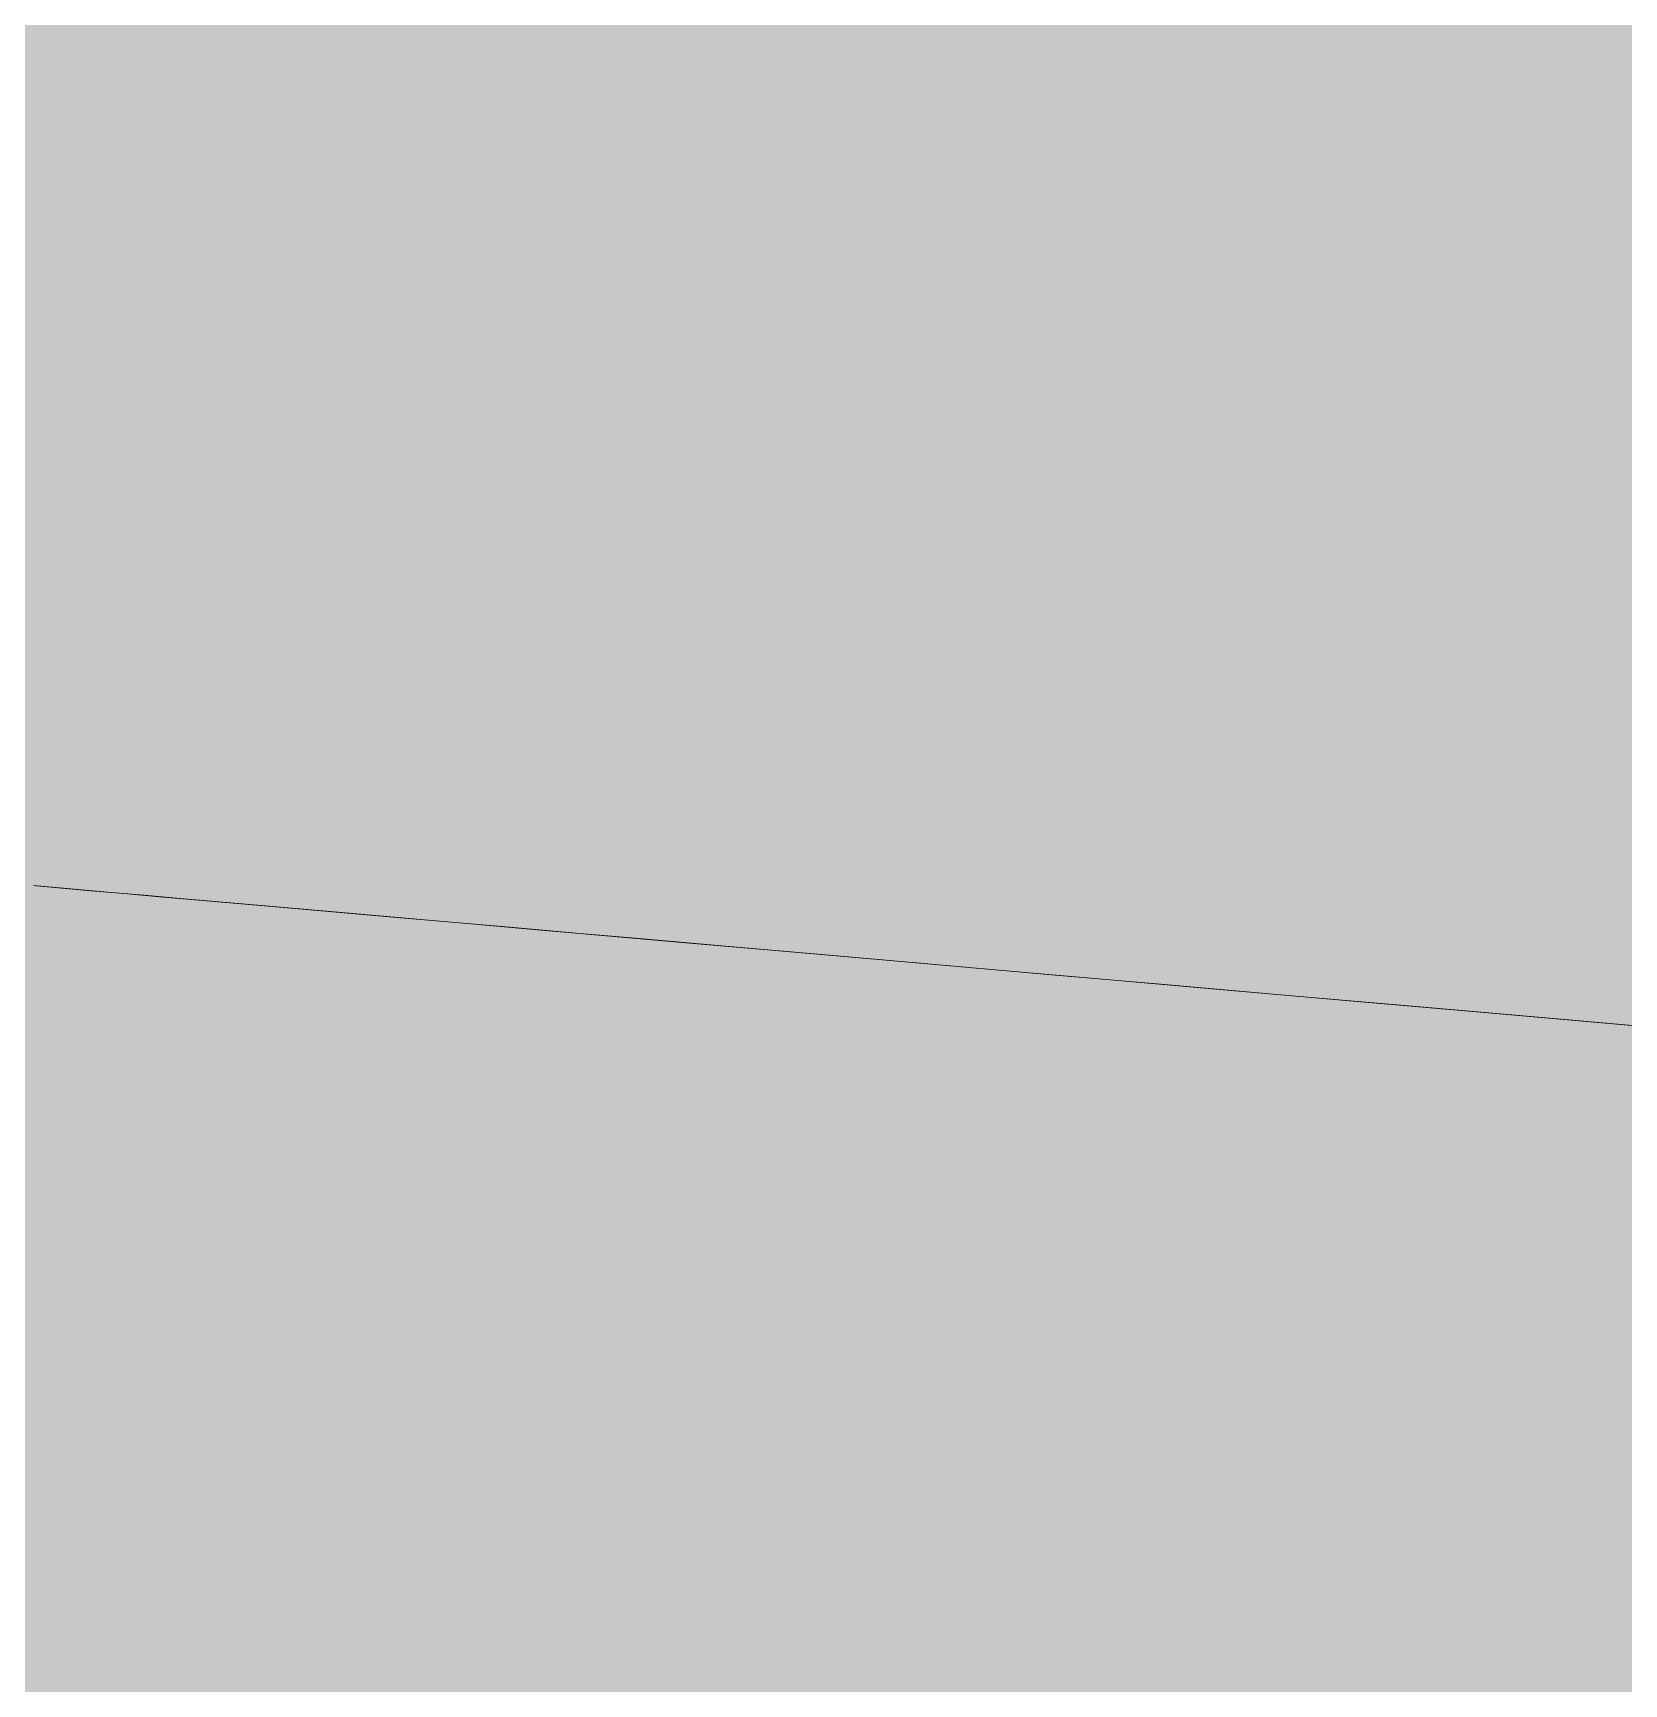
# Model space of a CAD drawing. Header units: millimetres. Extents: x 632 to 546626, y -3890 to 22200.
# Drawn here: x 389714.219 to 389715.953, y 16892.48 to 16894.279 of the extents above; entities that cross this region are included whole.
import ezdxf

# ---------------------------------------------------------------- set-up
doc = ezdxf.new("R2010")
doc.units = ezdxf.units.MM
doc.layers.add('A-270-M_ROOF', color=132, linetype='Continuous', lineweight=13)
doc.layers.add('A-770-ME_FFE_SA', color=91, linetype='Continuous', lineweight=13)

# ---------------------------------------------------------------- blocks, each defined once
blk = doc.blocks.new('Static Line_Sayfa_Metal Deck_Pan Mount - Up to 15 _ pitch - Max 2 Users-1845519-S6_501-SECTION A6')
at = {"layer": 'A-770-ME_FFE_SA', "lineweight": 5, "transparency": 33554432}
for points in [[(4567736.1194, 16883.1307), (4567740.3464, 16931.4452), (4567541.1074, 16948.8763), (4567536.8805, 16900.5619), (4567715.6604, 16884.9207)], [(4567736.1194, 16883.1307), (4567740.3464, 16931.4452), (4567541.1074, 16948.8763), (4567536.8805, 16900.5619), (4567715.6604, 16884.9207)], [(4567736.1194, 16883.1307), (4567740.3464, 16931.4452), (4567541.1074, 16948.8763), (4567536.8805, 16900.5619), (4567715.6604, 16884.9207)], [(4567736.1194, 16883.1307), (4567740.3464, 16931.4452), (4567541.1074, 16948.8763), (4567536.8805, 16900.5619), (4567715.6604, 16884.9207)], [(4567736.1194, 16883.1307), (4567740.3464, 16931.4452), (4567541.1074, 16948.8763), (4567536.8805, 16900.5619), (4567715.6604, 16884.9207)], [(4567736.1194, 16883.1307), (4567740.3464, 16931.4452), (4567541.1074, 16948.8763), (4567536.8805, 16900.5619), (4567715.6604, 16884.9207)], [(4567736.1194, 16883.1307), (4567740.3464, 16931.4452), (4567541.1074, 16948.8763), (4567536.8805, 16900.5619), (4567715.6604, 16884.9207)], [(4567736.1194, 16883.1307), (4567740.3464, 16931.4452), (4567541.1074, 16948.8763), (4567536.8805, 16900.5619), (4567715.6604, 16884.9207)], [(4567736.1194, 16883.1307), (4567740.3464, 16931.4452), (4567541.1075, 16948.8763), (4567536.8805, 16900.5619), (4567715.6604, 16884.9207)], [(4567736.1194, 16883.1307), (4567740.3464, 16931.4452), (4567541.1074, 16948.8763), (4567536.8805, 16900.5619), (4567715.6604, 16884.9207)], [(4567735.9451, 16881.1383), (4567740.1721, 16929.4528), (4567540.9331, 16946.8839), (4567536.7062, 16898.5695), (4567715.6604, 16882.913)], [(4567735.9451, 16881.1383), (4567740.1721, 16929.4528), (4567540.9331, 16946.8839), (4567536.7062, 16898.5695), (4567715.6604, 16882.913)], [(4567735.9451, 16881.1383), (4567740.1721, 16929.4528), (4567540.9331, 16946.8839), (4567536.7062, 16898.5695), (4567715.6604, 16882.913)], [(4567735.9451, 16881.1383), (4567740.1721, 16929.4528), (4567540.9331, 16946.8839), (4567536.7062, 16898.5695), (4567715.6604, 16882.913)], [(4567735.9451, 16881.1383), (4567740.1721, 16929.4528), (4567540.9331, 16946.8839), (4567536.7062, 16898.5695), (4567715.6604, 16882.913)], [(4567735.9451, 16881.1383), (4567740.1721, 16929.4528), (4567540.9331, 16946.8839), (4567536.7062, 16898.5695), (4567715.6604, 16882.913)], [(4567735.9451, 16881.1383), (4567740.1721, 16929.4528), (4567540.9331, 16946.8839), (4567536.7062, 16898.5695), (4567715.6604, 16882.913)], [(4567735.9451, 16881.1383), (4567740.1721, 16929.4528), (4567540.9331, 16946.8839), (4567536.7062, 16898.5695), (4567715.6604, 16882.913)], [(4567735.9451, 16881.1383), (4567740.1721, 16929.4528), (4567540.9331, 16946.8839), (4567536.7062, 16898.5695), (4567715.6604, 16882.913)], [(4567735.9451, 16881.1383), (4567740.1721, 16929.4528), (4567540.9331, 16946.8839), (4567536.7062, 16898.5695), (4567715.6604, 16882.913)]]:
    blk.add_hatch(color=256, dxfattribs=at).paths.add_polyline_path(points)
at = {"layer": 'A-770-ME_FFE_SA', "lineweight": 5}
for p, q in [((4567671.782, 16893.3495), (4567671.7738, 16893.3502)), ((4567671.782, 16893.3495), (4567671.7738, 16893.3502)), ((4567671.782, 16893.3495), (4567671.7738, 16893.3502)), ((4567671.782, 16893.3495), (4567671.7738, 16893.3502)), ((4567671.782, 16893.3495), (4567671.7738, 16893.3502)), ((4567671.782, 16893.3495), (4567671.7738, 16893.3502)), ((4567671.782, 16893.3495), (4567671.7738, 16893.3502)), ((4567671.782, 16893.3495), (4567671.7738, 16893.3502)), ((4567671.782, 16893.3495), (4567671.7738, 16893.3502)), ((4567671.782, 16893.3495), (4567671.7738, 16893.3502)), ((4567671.782, 16893.3495), (4567671.7738, 16893.3502)), ((4567671.782, 16893.3495), (4567671.7738, 16893.3502)), ((4567671.782, 16893.3495), (4567671.7738, 16893.3502)), ((4567671.7766, 16893.3499), (4567671.7885, 16893.3489)), ((4567671.7766, 16893.3499), (4567671.7885, 16893.3489)), ((4567671.7766, 16893.3499), (4567671.7885, 16893.3489)), ((4567671.7766, 16893.3499), (4567671.7885, 16893.3489)), ((4567671.7766, 16893.3499), (4567671.7885, 16893.3489)), ((4567671.7766, 16893.3499), (4567671.7885, 16893.3489)), ((4567671.7766, 16893.3499), (4567671.7885, 16893.3489)), ((4567671.7766, 16893.3499), (4567671.7885, 16893.3489)), ((4567671.7766, 16893.3499), (4567671.7885, 16893.3489)), ((4567671.7766, 16893.3499), (4567671.7885, 16893.3489)), ((4567671.7766, 16893.3499), (4567671.7885, 16893.3489)), ((4567671.7766, 16893.3499), (4567671.7885, 16893.3489)), ((4567671.7982, 16893.348), (4567671.782, 16893.3495)), ((4567671.7982, 16893.348), (4567671.782, 16893.3495)), ((4567671.7982, 16893.348), (4567671.782, 16893.3495)), ((4567671.7982, 16893.348), (4567671.782, 16893.3495)), ((4567671.7982, 16893.348), (4567671.782, 16893.3495)), ((4567671.7982, 16893.348), (4567671.782, 16893.3495)), ((4567671.7982, 16893.348), (4567671.782, 16893.3495)), ((4567671.7982, 16893.348), (4567671.782, 16893.3495)), ((4567671.7982, 16893.348), (4567671.782, 16893.3495)), ((4567671.7982, 16893.348), (4567671.782, 16893.3495)), ((4567671.7982, 16893.348), (4567671.782, 16893.3495)), ((4567671.7983, 16893.348), (4567671.782, 16893.3495)), ((4567671.7982, 16893.348), (4567671.782, 16893.3495)), ((4567671.7885, 16893.3489), (4567671.8084, 16893.3472)), ((4567671.7885, 16893.3489), (4567671.8084, 16893.3472)), ((4567671.7885, 16893.3489), (4567671.8084, 16893.3472)), ((4567671.7885, 16893.3489), (4567671.8084, 16893.3472)), ((4567671.7885, 16893.3489), (4567671.8084, 16893.3472)), ((4567671.7885, 16893.3489), (4567671.8084, 16893.3472)), ((4567671.7885, 16893.3489), (4567671.8084, 16893.3472)), ((4567671.7885, 16893.3489), (4567671.8084, 16893.3472)), ((4567671.7885, 16893.3489), (4567671.8084, 16893.3472)), ((4567671.7885, 16893.3489), (4567671.8084, 16893.3472)), ((4567671.7885, 16893.3489), (4567671.8084, 16893.3472)), ((4567671.7885, 16893.3489), (4567671.8084, 16893.3472)), ((4567671.8224, 16893.3459), (4567671.7982, 16893.348)), ((4567671.8224, 16893.3459), (4567671.7982, 16893.348)), ((4567671.8224, 16893.3459), (4567671.7982, 16893.348)), ((4567671.8224, 16893.3459), (4567671.7982, 16893.348)), ((4567671.8224, 16893.3459), (4567671.7982, 16893.348)), ((4567671.8224, 16893.3459), (4567671.7982, 16893.348)), ((4567671.8224, 16893.3459), (4567671.7982, 16893.348)), ((4567671.8224, 16893.3459), (4567671.7982, 16893.348)), ((4567671.8224, 16893.3459), (4567671.7982, 16893.348)), ((4567671.8224, 16893.3459), (4567671.7982, 16893.348)), ((4567671.8224, 16893.3459), (4567671.7982, 16893.348)), ((4567671.8224, 16893.3459), (4567671.7982, 16893.348)), ((4567671.8224, 16893.3459), (4567671.7983, 16893.348)), ((4567671.8084, 16893.3472), (4567671.8361, 16893.3447)), ((4567671.8084, 16893.3472), (4567671.8361, 16893.3447)), ((4567671.8084, 16893.3472), (4567671.8361, 16893.3447)), ((4567671.8084, 16893.3472), (4567671.8361, 16893.3447)), ((4567671.8084, 16893.3472), (4567671.8361, 16893.3447)), ((4567671.8084, 16893.3472), (4567671.8361, 16893.3447)), ((4567671.8084, 16893.3472), (4567671.8361, 16893.3447)), ((4567671.8084, 16893.3472), (4567671.8361, 16893.3447)), ((4567671.8084, 16893.3472), (4567671.8361, 16893.3447)), ((4567671.8084, 16893.3472), (4567671.8361, 16893.3447)), ((4567671.8084, 16893.3472), (4567671.8361, 16893.3447)), ((4567671.8084, 16893.3472), (4567671.8361, 16893.3447)), ((4567671.8544, 16893.3431), (4567671.8224, 16893.3459)), ((4567671.8544, 16893.3431), (4567671.8224, 16893.3459)), ((4567671.8544, 16893.3431), (4567671.8224, 16893.3459)), ((4567671.8544, 16893.3431), (4567671.8224, 16893.3459)), ((4567671.8544, 16893.3431), (4567671.8224, 16893.3459)), ((4567671.8544, 16893.3431), (4567671.8224, 16893.3459)), ((4567671.8544, 16893.3431), (4567671.8224, 16893.3459)), ((4567671.8544, 16893.3431), (4567671.8224, 16893.3459)), ((4567671.8544, 16893.3431), (4567671.8224, 16893.3459)), ((4567671.8544, 16893.3431), (4567671.8224, 16893.3459)), ((4567671.8544, 16893.3431), (4567671.8224, 16893.3459)), ((4567671.8544, 16893.3431), (4567671.8224, 16893.3459)), ((4567671.8544, 16893.3431), (4567671.8224, 16893.3459)), ((4567671.8361, 16893.3447), (4567671.8717, 16893.3416)), ((4567671.8361, 16893.3447), (4567671.8717, 16893.3416)), ((4567671.8361, 16893.3447), (4567671.8717, 16893.3416)), ((4567671.8361, 16893.3447), (4567671.8717, 16893.3416)), ((4567671.8361, 16893.3447), (4567671.8717, 16893.3416)), ((4567671.8361, 16893.3447), (4567671.8717, 16893.3416)), ((4567671.8361, 16893.3447), (4567671.8717, 16893.3416)), ((4567671.8361, 16893.3447), (4567671.8717, 16893.3416)), ((4567671.8361, 16893.3447), (4567671.8717, 16893.3416)), ((4567671.8361, 16893.3447), (4567671.8717, 16893.3416)), ((4567671.8361, 16893.3447), (4567671.8718, 16893.3416)), ((4567671.8361, 16893.3447), (4567671.8717, 16893.3416)), ((4567671.8942, 16893.3397), (4567671.8544, 16893.3431)), ((4567671.8942, 16893.3397), (4567671.8544, 16893.3431)), ((4567671.8942, 16893.3397), (4567671.8544, 16893.3431)), ((4567671.8942, 16893.3397), (4567671.8544, 16893.3431)), ((4567671.8942, 16893.3397), (4567671.8544, 16893.3431)), ((4567671.8942, 16893.3397), (4567671.8544, 16893.3431)), ((4567671.8942, 16893.3397), (4567671.8544, 16893.3431)), ((4567671.8942, 16893.3397), (4567671.8544, 16893.3431)), ((4567671.8942, 16893.3397), (4567671.8544, 16893.3431)), ((4567671.8942, 16893.3397), (4567671.8544, 16893.3431)), ((4567671.8942, 16893.3397), (4567671.8544, 16893.3431)), ((4567671.8942, 16893.3397), (4567671.8544, 16893.3431)), ((4567671.8942, 16893.3397), (4567671.8544, 16893.3431)), ((4567671.8717, 16893.3416), (4567671.9152, 16893.3378)), ((4567671.8717, 16893.3416), (4567671.9152, 16893.3378)), ((4567671.8717, 16893.3416), (4567671.9152, 16893.3378)), ((4567671.8717, 16893.3416), (4567671.9152, 16893.3378)), ((4567671.8717, 16893.3416), (4567671.9152, 16893.3378)), ((4567671.8717, 16893.3416), (4567671.9152, 16893.3378)), ((4567671.8717, 16893.3416), (4567671.9152, 16893.3378)), ((4567671.8717, 16893.3416), (4567671.9152, 16893.3378)), ((4567671.8717, 16893.3416), (4567671.9152, 16893.3378)), ((4567671.8717, 16893.3416), (4567671.9152, 16893.3378)), ((4567671.8717, 16893.3416), (4567671.9152, 16893.3378)), ((4567671.8718, 16893.3416), (4567671.9152, 16893.3378)), ((4567671.9418, 16893.3355), (4567671.8942, 16893.3397)), ((4567671.9418, 16893.3355), (4567671.8942, 16893.3397)), ((4567671.9418, 16893.3355), (4567671.8942, 16893.3397)), ((4567671.9418, 16893.3355), (4567671.8942, 16893.3397)), ((4567671.9418, 16893.3355), (4567671.8942, 16893.3397)), ((4567671.9418, 16893.3355), (4567671.8942, 16893.3397)), ((4567671.9418, 16893.3355), (4567671.8942, 16893.3397)), ((4567671.9418, 16893.3355), (4567671.8942, 16893.3397)), ((4567671.9418, 16893.3355), (4567671.8942, 16893.3397)), ((4567671.9418, 16893.3355), (4567671.8942, 16893.3397)), ((4567671.9418, 16893.3355), (4567671.8942, 16893.3397)), ((4567671.9418, 16893.3355), (4567671.8942, 16893.3397)), ((4567671.9418, 16893.3355), (4567671.8942, 16893.3397)), ((4567671.9152, 16893.3378), (4567671.9663, 16893.3333)), ((4567671.9152, 16893.3378), (4567671.9663, 16893.3333)), ((4567671.9152, 16893.3378), (4567671.9663, 16893.3333)), ((4567671.9152, 16893.3378), (4567671.9663, 16893.3333)), ((4567671.9152, 16893.3378), (4567671.9663, 16893.3333)), ((4567671.9152, 16893.3378), (4567671.9663, 16893.3333)), ((4567671.9152, 16893.3378), (4567671.9663, 16893.3333)), ((4567671.9152, 16893.3378), (4567671.9663, 16893.3333)), ((4567671.9152, 16893.3378), (4567671.9663, 16893.3333)), ((4567671.9152, 16893.3378), (4567671.9663, 16893.3333)), ((4567671.9152, 16893.3378), (4567671.9663, 16893.3333)), ((4567671.9152, 16893.3378), (4567671.9663, 16893.3333)), ((4567671.9971, 16893.3307), (4567671.9418, 16893.3355)), ((4567671.9971, 16893.3307), (4567671.9418, 16893.3355)), ((4567671.9971, 16893.3307), (4567671.9418, 16893.3355)), ((4567671.9971, 16893.3307), (4567671.9418, 16893.3355)), ((4567671.9971, 16893.3307), (4567671.9418, 16893.3355)), ((4567671.9971, 16893.3307), (4567671.9418, 16893.3355)), ((4567671.9971, 16893.3307), (4567671.9418, 16893.3355)), ((4567671.9971, 16893.3307), (4567671.9418, 16893.3355)), ((4567671.9971, 16893.3307), (4567671.9418, 16893.3355)), ((4567671.9971, 16893.3307), (4567671.9418, 16893.3355)), ((4567671.9971, 16893.3307), (4567671.9418, 16893.3355)), ((4567671.9971, 16893.3307), (4567671.9418, 16893.3355)), ((4567671.9971, 16893.3307), (4567671.9418, 16893.3355)), ((4567671.9663, 16893.3333), (4567672.0251, 16893.3282)), ((4567671.9663, 16893.3333), (4567672.0251, 16893.3282)), ((4567671.9663, 16893.3333), (4567672.0251, 16893.3282)), ((4567671.9663, 16893.3333), (4567672.0251, 16893.3282)), ((4567671.9663, 16893.3333), (4567672.0251, 16893.3282)), ((4567671.9663, 16893.3333), (4567672.0251, 16893.3282)), ((4567671.9663, 16893.3333), (4567672.0251, 16893.3282)), ((4567671.9663, 16893.3333), (4567672.0251, 16893.3282)), ((4567671.9663, 16893.3333), (4567672.0251, 16893.3282)), ((4567671.9663, 16893.3333), (4567672.0251, 16893.3282)), ((4567671.9663, 16893.3333), (4567672.0251, 16893.3282)), ((4567671.9663, 16893.3333), (4567672.0251, 16893.3282)), ((4567672.06, 16893.3252), (4567671.9971, 16893.3307)), ((4567672.06, 16893.3252), (4567671.9971, 16893.3307)), ((4567672.06, 16893.3252), (4567671.9971, 16893.3307)), ((4567672.06, 16893.3252), (4567671.9971, 16893.3307)), ((4567672.06, 16893.3252), (4567671.9971, 16893.3307)), ((4567672.06, 16893.3252), (4567671.9971, 16893.3307)), ((4567672.06, 16893.3252), (4567671.9971, 16893.3307)), ((4567672.06, 16893.3252), (4567671.9971, 16893.3307)), ((4567672.06, 16893.3252), (4567671.9971, 16893.3307)), ((4567672.06, 16893.3252), (4567671.9971, 16893.3307)), ((4567672.06, 16893.3252), (4567671.9971, 16893.3307)), ((4567672.06, 16893.3252), (4567671.9971, 16893.3307)), ((4567672.06, 16893.3252), (4567671.9971, 16893.3307)), ((4567672.0251, 16893.3282), (4567672.0914, 16893.3224)), ((4567672.0251, 16893.3282), (4567672.0914, 16893.3224)), ((4567672.0251, 16893.3282), (4567672.0914, 16893.3224)), ((4567672.0251, 16893.3282), (4567672.0914, 16893.3224)), ((4567672.0251, 16893.3282), (4567672.0914, 16893.3224)), ((4567672.0251, 16893.3282), (4567672.0914, 16893.3224)), ((4567672.0251, 16893.3282), (4567672.0914, 16893.3224)), ((4567672.0251, 16893.3282), (4567672.0914, 16893.3224)), ((4567672.0251, 16893.3282), (4567672.0914, 16893.3224)), ((4567672.0251, 16893.3282), (4567672.0914, 16893.3224)), ((4567672.0251, 16893.3282), (4567672.0914, 16893.3224)), ((4567672.0251, 16893.3282), (4567672.0914, 16893.3224)), ((4567672.1303, 16893.319), (4567672.06, 16893.3252)), ((4567672.1303, 16893.319), (4567672.06, 16893.3252)), ((4567672.1303, 16893.319), (4567672.06, 16893.3252)), ((4567672.1303, 16893.319), (4567672.06, 16893.3252)), ((4567672.1303, 16893.319), (4567672.06, 16893.3252)), ((4567672.1303, 16893.319), (4567672.06, 16893.3252)), ((4567672.1303, 16893.319), (4567672.06, 16893.3252)), ((4567672.1303, 16893.319), (4567672.06, 16893.3252)), ((4567672.1303, 16893.319), (4567672.06, 16893.3252)), ((4567672.1303, 16893.319), (4567672.06, 16893.3252)), ((4567672.1303, 16893.319), (4567672.06, 16893.3252)), ((4567672.1304, 16893.319), (4567672.06, 16893.3252)), ((4567672.1303, 16893.319), (4567672.06, 16893.3252)), ((4567672.0914, 16893.3224), (4567672.1652, 16893.3159)), ((4567672.0914, 16893.3224), (4567672.1652, 16893.3159)), ((4567672.0914, 16893.3224), (4567672.1652, 16893.3159)), ((4567672.0914, 16893.3224), (4567672.1652, 16893.3159)), ((4567672.0914, 16893.3224), (4567672.1652, 16893.3159)), ((4567672.0914, 16893.3224), (4567672.1652, 16893.3159)), ((4567672.0914, 16893.3224), (4567672.1652, 16893.3159)), ((4567672.0914, 16893.3224), (4567672.1652, 16893.3159)), ((4567672.0914, 16893.3224), (4567672.1652, 16893.3159)), ((4567672.0914, 16893.3224), (4567672.1652, 16893.3159)), ((4567672.0914, 16893.3224), (4567672.1652, 16893.3159)), ((4567672.0914, 16893.3224), (4567672.1652, 16893.3159)), ((4567672.2081, 16893.3122), (4567672.1303, 16893.319)), ((4567672.2081, 16893.3122), (4567672.1303, 16893.319)), ((4567672.2081, 16893.3122), (4567672.1303, 16893.319)), ((4567672.2081, 16893.3122), (4567672.1303, 16893.319)), ((4567672.2081, 16893.3122), (4567672.1303, 16893.319)), ((4567672.2081, 16893.3122), (4567672.1303, 16893.319)), ((4567672.2081, 16893.3122), (4567672.1303, 16893.319)), ((4567672.2081, 16893.3122), (4567672.1303, 16893.319)), ((4567672.2081, 16893.3122), (4567672.1303, 16893.319)), ((4567672.2081, 16893.3122), (4567672.1303, 16893.319)), ((4567672.2081, 16893.3122), (4567672.1303, 16893.319)), ((4567672.2081, 16893.3122), (4567672.1303, 16893.319)), ((4567672.2081, 16893.3122), (4567672.1304, 16893.319)), ((4567672.1652, 16893.3159), (4567672.2463, 16893.3088)), ((4567672.1652, 16893.3159), (4567672.2463, 16893.3088)), ((4567672.1652, 16893.3159), (4567672.2463, 16893.3088)), ((4567672.1652, 16893.3159), (4567672.2463, 16893.3088)), ((4567672.1652, 16893.3159), (4567672.2463, 16893.3088)), ((4567672.1652, 16893.3159), (4567672.2463, 16893.3088)), ((4567672.1652, 16893.3159), (4567672.2463, 16893.3088)), ((4567672.1652, 16893.3159), (4567672.2463, 16893.3088)), ((4567672.1652, 16893.3159), (4567672.2463, 16893.3088)), ((4567672.1652, 16893.3159), (4567672.2463, 16893.3088)), ((4567672.1652, 16893.3159), (4567672.2463, 16893.3088)), ((4567672.1652, 16893.3159), (4567672.2463, 16893.3088)), ((4567672.2931, 16893.3048), (4567672.2081, 16893.3122)), ((4567672.2931, 16893.3048), (4567672.2081, 16893.3122)), ((4567672.2931, 16893.3048), (4567672.2081, 16893.3122)), ((4567672.2931, 16893.3048), (4567672.2081, 16893.3122)), ((4567672.2931, 16893.3048), (4567672.2081, 16893.3122)), ((4567672.2931, 16893.3048), (4567672.2081, 16893.3122)), ((4567672.2931, 16893.3048), (4567672.2081, 16893.3122)), ((4567672.2931, 16893.3048), (4567672.2081, 16893.3122)), ((4567672.2931, 16893.3048), (4567672.2081, 16893.3122)), ((4567672.2931, 16893.3048), (4567672.2081, 16893.3122)), ((4567672.2931, 16893.3048), (4567672.2081, 16893.3122)), ((4567672.2931, 16893.3048), (4567672.2081, 16893.3122)), ((4567672.2931, 16893.3048), (4567672.2081, 16893.3122)), ((4567672.2463, 16893.3088), (4567672.3347, 16893.3011)), ((4567672.2463, 16893.3088), (4567672.3347, 16893.3011)), ((4567672.2463, 16893.3088), (4567672.3347, 16893.3011)), ((4567672.2463, 16893.3088), (4567672.3347, 16893.3011)), ((4567672.2463, 16893.3088), (4567672.3347, 16893.3011)), ((4567672.2463, 16893.3088), (4567672.3347, 16893.3011)), ((4567672.2463, 16893.3088), (4567672.3347, 16893.3011)), ((4567672.2463, 16893.3088), (4567672.3347, 16893.3011)), ((4567672.2463, 16893.3088), (4567672.3347, 16893.3011)), ((4567672.2463, 16893.3088), (4567672.3347, 16893.3011)), ((4567672.2463, 16893.3088), (4567672.3347, 16893.3011)), ((4567672.2463, 16893.3088), (4567672.3347, 16893.3011)), ((4567672.3853, 16893.2967), (4567672.2931, 16893.3048)), ((4567672.3853, 16893.2967), (4567672.2931, 16893.3048)), ((4567672.3853, 16893.2967), (4567672.2931, 16893.3048)), ((4567672.3853, 16893.2967), (4567672.2931, 16893.3048)), ((4567672.3853, 16893.2967), (4567672.2931, 16893.3048)), ((4567672.3853, 16893.2967), (4567672.2931, 16893.3048)), ((4567672.3853, 16893.2967), (4567672.2931, 16893.3048)), ((4567672.3853, 16893.2967), (4567672.2931, 16893.3048)), ((4567672.3853, 16893.2967), (4567672.2931, 16893.3048)), ((4567672.3853, 16893.2967), (4567672.2931, 16893.3048)), ((4567672.3853, 16893.2967), (4567672.2931, 16893.3048)), ((4567672.3853, 16893.2967), (4567672.2931, 16893.3048)), ((4567672.3853, 16893.2967), (4567672.2931, 16893.3048)), ((4567672.3347, 16893.3011), (4567672.43, 16893.2928)), ((4567672.3347, 16893.3011), (4567672.43, 16893.2928)), ((4567672.3347, 16893.3011), (4567672.43, 16893.2928)), ((4567672.3347, 16893.3011), (4567672.43, 16893.2928)), ((4567672.3347, 16893.3011), (4567672.43, 16893.2928)), ((4567672.3347, 16893.3011), (4567672.43, 16893.2928)), ((4567672.3347, 16893.3011), (4567672.43, 16893.2928)), ((4567672.3347, 16893.3011), (4567672.43, 16893.2928)), ((4567672.3347, 16893.3011), (4567672.43, 16893.2928)), ((4567672.3347, 16893.3011), (4567672.43, 16893.2928)), ((4567672.3347, 16893.3011), (4567672.43, 16893.2928)), ((4567672.3347, 16893.3011), (4567672.43, 16893.2928)), ((4567672.4844, 16893.288), (4567672.3853, 16893.2967)), ((4567672.4844, 16893.288), (4567672.3853, 16893.2967)), ((4567672.4844, 16893.288), (4567672.3853, 16893.2967)), ((4567672.4844, 16893.288), (4567672.3853, 16893.2967)), ((4567672.4844, 16893.288), (4567672.3853, 16893.2967)), ((4567672.4844, 16893.288), (4567672.3853, 16893.2967)), ((4567672.4844, 16893.288), (4567672.3853, 16893.2967)), ((4567672.4844, 16893.288), (4567672.3853, 16893.2967)), ((4567672.4844, 16893.288), (4567672.3853, 16893.2967)), ((4567672.4844, 16893.288), (4567672.3853, 16893.2967)), ((4567672.4844, 16893.288), (4567672.3853, 16893.2967)), ((4567672.4844, 16893.288), (4567672.3853, 16893.2967)), ((4567672.4844, 16893.288), (4567672.3853, 16893.2967)), ((4567672.43, 16893.2928), (4567672.5323, 16893.2838)), ((4567672.43, 16893.2928), (4567672.5323, 16893.2838)), ((4567672.43, 16893.2928), (4567672.5323, 16893.2838)), ((4567672.43, 16893.2928), (4567672.5323, 16893.2838)), ((4567672.43, 16893.2928), (4567672.5323, 16893.2838)), ((4567672.43, 16893.2928), (4567672.5323, 16893.2838)), ((4567672.43, 16893.2928), (4567672.5323, 16893.2838)), ((4567672.43, 16893.2928), (4567672.5323, 16893.2838)), ((4567672.43, 16893.2928), (4567672.5323, 16893.2838)), ((4567672.43, 16893.2928), (4567672.5323, 16893.2838)), ((4567672.43, 16893.2928), (4567672.5323, 16893.2838)), ((4567672.43, 16893.2928), (4567672.5323, 16893.2838)), ((4567672.5903, 16893.2788), (4567672.4844, 16893.288)), ((4567672.5903, 16893.2788), (4567672.4844, 16893.288)), ((4567672.5903, 16893.2788), (4567672.4844, 16893.288)), ((4567672.5903, 16893.2788), (4567672.4844, 16893.288)), ((4567672.5903, 16893.2788), (4567672.4844, 16893.288)), ((4567672.5903, 16893.2788), (4567672.4844, 16893.288)), ((4567672.5903, 16893.2788), (4567672.4844, 16893.288)), ((4567672.5903, 16893.2788), (4567672.4844, 16893.288)), ((4567672.5903, 16893.2788), (4567672.4844, 16893.288)), ((4567672.5903, 16893.2788), (4567672.4844, 16893.288)), ((4567672.5903, 16893.2788), (4567672.4844, 16893.288)), ((4567672.5903, 16893.2788), (4567672.4844, 16893.288)), ((4567672.5903, 16893.2788), (4567672.4844, 16893.288)), ((4567672.5323, 16893.2838), (4567672.6413, 16893.2743)), ((4567672.5323, 16893.2838), (4567672.6413, 16893.2743)), ((4567672.5323, 16893.2838), (4567672.6413, 16893.2743)), ((4567672.5323, 16893.2838), (4567672.6413, 16893.2743)), ((4567672.5323, 16893.2838), (4567672.6413, 16893.2743)), ((4567672.5323, 16893.2838), (4567672.6413, 16893.2743)), ((4567672.5323, 16893.2838), (4567672.6413, 16893.2743)), ((4567672.5323, 16893.2838), (4567672.6413, 16893.2743)), ((4567672.5323, 16893.2838), (4567672.6413, 16893.2743)), ((4567672.5323, 16893.2838), (4567672.6413, 16893.2743)), ((4567672.5323, 16893.2838), (4567672.6413, 16893.2743)), ((4567672.5323, 16893.2838), (4567672.6413, 16893.2743)), ((4567672.7029, 16893.2689), (4567672.5903, 16893.2788)), ((4567672.7029, 16893.2689), (4567672.5903, 16893.2788)), ((4567672.7029, 16893.2689), (4567672.5903, 16893.2788)), ((4567672.7029, 16893.2689), (4567672.5903, 16893.2788)), ((4567672.7029, 16893.2689), (4567672.5903, 16893.2788)), ((4567672.7029, 16893.2689), (4567672.5903, 16893.2788)), ((4567672.7029, 16893.2689), (4567672.5903, 16893.2788)), ((4567672.7029, 16893.2689), (4567672.5903, 16893.2788)), ((4567672.7029, 16893.2689), (4567672.5903, 16893.2788)), ((4567672.7029, 16893.2689), (4567672.5903, 16893.2788)), ((4567672.7029, 16893.2689), (4567672.5903, 16893.2788)), ((4567672.7029, 16893.2689), (4567672.5903, 16893.2788)), ((4567672.7029, 16893.2689), (4567672.5903, 16893.2788)), ((4567672.6413, 16893.2743), (4567672.7569, 16893.2642)), ((4567672.6413, 16893.2743), (4567672.7569, 16893.2642)), ((4567672.6413, 16893.2743), (4567672.7569, 16893.2642)), ((4567672.6413, 16893.2743), (4567672.7569, 16893.2642)), ((4567672.6413, 16893.2743), (4567672.7569, 16893.2642)), ((4567672.6413, 16893.2743), (4567672.7569, 16893.2642)), ((4567672.6413, 16893.2743), (4567672.7569, 16893.2642)), ((4567672.6413, 16893.2743), (4567672.7569, 16893.2642)), ((4567672.6413, 16893.2743), (4567672.7569, 16893.2642)), ((4567672.6413, 16893.2743), (4567672.7569, 16893.2642)), ((4567672.6413, 16893.2743), (4567672.7569, 16893.2642)), ((4567672.6413, 16893.2743), (4567672.7569, 16893.2642)), ((4567672.822, 16893.2585), (4567672.7029, 16893.2689)), ((4567672.822, 16893.2585), (4567672.7029, 16893.2689)), ((4567672.822, 16893.2585), (4567672.7029, 16893.2689)), ((4567672.822, 16893.2585), (4567672.7029, 16893.2689)), ((4567672.822, 16893.2585), (4567672.7029, 16893.2689)), ((4567672.822, 16893.2585), (4567672.7029, 16893.2689)), ((4567672.822, 16893.2585), (4567672.7029, 16893.2689)), ((4567672.822, 16893.2585), (4567672.7029, 16893.2689)), ((4567672.822, 16893.2585), (4567672.7029, 16893.2689)), ((4567672.822, 16893.2585), (4567672.7029, 16893.2689)), ((4567672.822, 16893.2585), (4567672.7029, 16893.2689)), ((4567672.822, 16893.2585), (4567672.7029, 16893.2689)), ((4567672.822, 16893.2585), (4567672.7029, 16893.2689)), ((4567672.7569, 16893.2642), (4567672.8789, 16893.2535)), ((4567672.7569, 16893.2642), (4567672.8789, 16893.2535)), ((4567672.7569, 16893.2642), (4567672.8789, 16893.2535)), ((4567672.7569, 16893.2642), (4567672.8789, 16893.2535)), ((4567672.7569, 16893.2642), (4567672.8789, 16893.2535)), ((4567672.7569, 16893.2642), (4567672.8789, 16893.2535)), ((4567672.7569, 16893.2642), (4567672.8789, 16893.2535)), ((4567672.7569, 16893.2642), (4567672.8789, 16893.2535)), ((4567672.7569, 16893.2642), (4567672.8789, 16893.2535)), ((4567672.7569, 16893.2642), (4567672.8789, 16893.2535)), ((4567672.7569, 16893.2642), (4567672.8789, 16893.2535)), ((4567672.7569, 16893.2642), (4567672.8789, 16893.2535)), ((4567672.9473, 16893.2475), (4567672.822, 16893.2585)), ((4567672.9473, 16893.2475), (4567672.822, 16893.2585)), ((4567672.9473, 16893.2475), (4567672.822, 16893.2585)), ((4567672.9473, 16893.2475), (4567672.822, 16893.2585)), ((4567672.9473, 16893.2475), (4567672.822, 16893.2585)), ((4567672.9473, 16893.2475), (4567672.822, 16893.2585)), ((4567672.9473, 16893.2475), (4567672.822, 16893.2585)), ((4567672.9473, 16893.2475), (4567672.822, 16893.2585)), ((4567672.9473, 16893.2475), (4567672.822, 16893.2585)), ((4567672.9473, 16893.2475), (4567672.822, 16893.2585)), ((4567672.9473, 16893.2475), (4567672.822, 16893.2585)), ((4567672.9473, 16893.2475), (4567672.822, 16893.2585)), ((4567672.9473, 16893.2475), (4567672.822, 16893.2585)), ((4567672.8789, 16893.2535), (4567673.007, 16893.2423)), ((4567672.8789, 16893.2535), (4567673.007, 16893.2423)), ((4567672.8789, 16893.2535), (4567673.007, 16893.2423)), ((4567672.8789, 16893.2535), (4567673.007, 16893.2423)), ((4567672.8789, 16893.2535), (4567673.007, 16893.2423)), ((4567672.8789, 16893.2535), (4567673.007, 16893.2423)), ((4567672.8789, 16893.2535), (4567673.007, 16893.2423)), ((4567672.8789, 16893.2535), (4567673.007, 16893.2423)), ((4567672.8789, 16893.2535), (4567673.007, 16893.2423)), ((4567672.8789, 16893.2535), (4567673.007, 16893.2423)), ((4567672.8789, 16893.2535), (4567673.007, 16893.2423)), ((4567672.8789, 16893.2535), (4567673.007, 16893.2423)), ((4567673.0787, 16893.236), (4567672.9473, 16893.2475)), ((4567673.0787, 16893.236), (4567672.9473, 16893.2475)), ((4567673.0787, 16893.236), (4567672.9473, 16893.2475)), ((4567673.0787, 16893.236), (4567672.9473, 16893.2475)), ((4567673.0787, 16893.236), (4567672.9473, 16893.2475)), ((4567673.0787, 16893.236), (4567672.9473, 16893.2475)), ((4567673.0787, 16893.236), (4567672.9473, 16893.2475)), ((4567673.0787, 16893.236), (4567672.9473, 16893.2475)), ((4567673.0787, 16893.236), (4567672.9473, 16893.2475)), ((4567673.0787, 16893.236), (4567672.9473, 16893.2475)), ((4567673.0787, 16893.236), (4567672.9473, 16893.2475)), ((4567673.0787, 16893.236), (4567672.9473, 16893.2475)), ((4567673.0787, 16893.236), (4567672.9473, 16893.2475)), ((4567673.007, 16893.2423), (4567673.1412, 16893.2306)), ((4567673.007, 16893.2423), (4567673.1412, 16893.2306)), ((4567673.007, 16893.2423), (4567673.1412, 16893.2306)), ((4567673.007, 16893.2423), (4567673.1412, 16893.2306)), ((4567673.007, 16893.2423), (4567673.1412, 16893.2306)), ((4567673.007, 16893.2423), (4567673.1412, 16893.2306)), ((4567673.007, 16893.2423), (4567673.1412, 16893.2306)), ((4567673.007, 16893.2423), (4567673.1412, 16893.2306)), ((4567673.007, 16893.2423), (4567673.1412, 16893.2306)), ((4567673.007, 16893.2423), (4567673.1412, 16893.2306)), ((4567673.007, 16893.2423), (4567673.1412, 16893.2306)), ((4567673.007, 16893.2423), (4567673.1412, 16893.2306)), ((4567673.216, 16893.224), (4567673.0787, 16893.236)), ((4567673.216, 16893.224), (4567673.0787, 16893.236)), ((4567673.216, 16893.224), (4567673.0787, 16893.236)), ((4567673.216, 16893.224), (4567673.0787, 16893.236)), ((4567673.216, 16893.224), (4567673.0787, 16893.236)), ((4567673.216, 16893.224), (4567673.0787, 16893.236)), ((4567673.216, 16893.224), (4567673.0787, 16893.236)), ((4567673.216, 16893.224), (4567673.0787, 16893.236)), ((4567673.216, 16893.224), (4567673.0787, 16893.236)), ((4567673.216, 16893.224), (4567673.0787, 16893.236)), ((4567673.216, 16893.224), (4567673.0787, 16893.236)), ((4567673.216, 16893.224), (4567673.0787, 16893.236)), ((4567673.216, 16893.224), (4567673.0787, 16893.236)), ((4567673.1412, 16893.2306), (4567673.2811, 16893.2183)), ((4567673.1412, 16893.2306), (4567673.2811, 16893.2183)), ((4567673.1412, 16893.2306), (4567673.2811, 16893.2183)), ((4567673.1412, 16893.2306), (4567673.2811, 16893.2183)), ((4567673.1412, 16893.2306), (4567673.2811, 16893.2183)), ((4567673.1412, 16893.2306), (4567673.2811, 16893.2183)), ((4567673.1412, 16893.2306), (4567673.2811, 16893.2183)), ((4567673.1412, 16893.2306), (4567673.2811, 16893.2183)), ((4567673.1412, 16893.2306), (4567673.2811, 16893.2183)), ((4567673.1412, 16893.2306), (4567673.2811, 16893.2183)), ((4567673.1412, 16893.2306), (4567673.2811, 16893.2183)), ((4567673.1412, 16893.2306), (4567673.2811, 16893.2183)), ((4567673.1412, 16893.2306), (4567673.2811, 16893.2183)), ((4567673.3589, 16893.2115), (4567673.216, 16893.224)), ((4567673.3589, 16893.2115), (4567673.216, 16893.224)), ((4567673.3589, 16893.2115), (4567673.216, 16893.224)), ((4567673.3589, 16893.2115), (4567673.216, 16893.224)), ((4567673.3589, 16893.2115), (4567673.216, 16893.224)), ((4567673.3589, 16893.2115), (4567673.216, 16893.224)), ((4567673.3589, 16893.2115), (4567673.216, 16893.224)), ((4567673.3589, 16893.2115), (4567673.216, 16893.224)), ((4567673.3589, 16893.2115), (4567673.216, 16893.224)), ((4567673.3589, 16893.2115), (4567673.216, 16893.224)), ((4567673.3589, 16893.2115), (4567673.216, 16893.224)), ((4567673.3589, 16893.2115), (4567673.216, 16893.224)), ((4567673.3589, 16893.2115), (4567673.216, 16893.224)), ((4567673.2811, 16893.2183), (4567673.4265, 16893.2056)), ((4567673.2811, 16893.2183), (4567673.4265, 16893.2056)), ((4567673.2811, 16893.2183), (4567673.4265, 16893.2056)), ((4567673.2811, 16893.2183), (4567673.4265, 16893.2056)), ((4567673.2811, 16893.2183), (4567673.4265, 16893.2056)), ((4567673.2811, 16893.2183), (4567673.4265, 16893.2056)), ((4567673.2811, 16893.2183), (4567673.4265, 16893.2056)), ((4567673.2811, 16893.2183), (4567673.4265, 16893.2056)), ((4567673.2811, 16893.2183), (4567673.4265, 16893.2056)), ((4567673.2811, 16893.2183), (4567673.4265, 16893.2056)), ((4567673.2811, 16893.2183), (4567673.4265, 16893.2056)), ((4567673.2811, 16893.2183), (4567673.4265, 16893.2056)), ((4567673.2811, 16893.2183), (4567673.4265, 16893.2056)), ((4567673.5073, 16893.1985), (4567673.3589, 16893.2115)), ((4567673.5073, 16893.1985), (4567673.3589, 16893.2115)), ((4567673.5073, 16893.1985), (4567673.3589, 16893.2115)), ((4567673.5073, 16893.1985), (4567673.3589, 16893.2115)), ((4567673.5073, 16893.1985), (4567673.3589, 16893.2115)), ((4567673.5073, 16893.1985), (4567673.3589, 16893.2115)), ((4567673.5073, 16893.1985), (4567673.3589, 16893.2115)), ((4567673.5073, 16893.1985), (4567673.3589, 16893.2115)), ((4567673.5073, 16893.1985), (4567673.3589, 16893.2115)), ((4567673.5073, 16893.1985), (4567673.3589, 16893.2115)), ((4567673.5073, 16893.1985), (4567673.3589, 16893.2115)), ((4567673.5073, 16893.1985), (4567673.3589, 16893.2115)), ((4567673.5073, 16893.1985), (4567673.3589, 16893.2115)), ((4567673.4265, 16893.2056), (4567673.5773, 16893.1924)), ((4567673.4265, 16893.2056), (4567673.5773, 16893.1924)), ((4567673.4265, 16893.2056), (4567673.5773, 16893.1924)), ((4567673.4265, 16893.2056), (4567673.5773, 16893.1924)), ((4567673.4265, 16893.2056), (4567673.5773, 16893.1924)), ((4567673.4265, 16893.2056), (4567673.5773, 16893.1924)), ((4567673.4265, 16893.2056), (4567673.5773, 16893.1924)), ((4567673.4265, 16893.2056), (4567673.5773, 16893.1924)), ((4567673.4265, 16893.2056), (4567673.5773, 16893.1924)), ((4567673.4265, 16893.2056), (4567673.5773, 16893.1924)), ((4567673.4265, 16893.2056), (4567673.5773, 16893.1924)), ((4567673.4265, 16893.2056), (4567673.5773, 16893.1924)), ((4567673.6608, 16893.1851), (4567673.5073, 16893.1985))]:
    blk.add_line(p, q, dxfattribs=at)
at = {"layer": 'A-770-ME_FFE_SA', "lineweight": 5, "flags": 128}
for points in [[(4567673.5073, 16893.1985), (4567673.3589, 16893.2115), (4567673.216, 16893.224), (4567673.0787, 16893.236), (4567672.9473, 16893.2475), (4567672.822, 16893.2585), (4567672.7029, 16893.2689), (4567672.5903, 16893.2788), (4567672.4844, 16893.288), (4567672.3853, 16893.2967), (4567672.2931, 16893.3048), (4567672.2081, 16893.3122), (4567672.1303, 16893.319), (4567672.06, 16893.3252), (4567671.9971, 16893.3307), (4567671.9418, 16893.3355), (4567671.8942, 16893.3397), (4567671.8544, 16893.3431), (4567671.8224, 16893.3459), (4567671.7982, 16893.348), (4567671.782, 16893.3495), (4567671.7738, 16893.3502)], [(4567673.5073, 16893.1985), (4567673.3589, 16893.2115), (4567673.216, 16893.224), (4567673.0787, 16893.236), (4567672.9473, 16893.2475), (4567672.822, 16893.2585), (4567672.7029, 16893.2689), (4567672.5903, 16893.2788), (4567672.4844, 16893.288), (4567672.3853, 16893.2967), (4567672.2931, 16893.3048), (4567672.2081, 16893.3122), (4567672.1303, 16893.319), (4567672.06, 16893.3252), (4567671.9971, 16893.3307), (4567671.9418, 16893.3355), (4567671.8942, 16893.3397), (4567671.8544, 16893.3431), (4567671.8224, 16893.3459), (4567671.7982, 16893.348), (4567671.782, 16893.3495), (4567671.7738, 16893.3502)], [(4567673.5073, 16893.1985), (4567673.3589, 16893.2115), (4567673.216, 16893.224), (4567673.0787, 16893.236), (4567672.9473, 16893.2475), (4567672.822, 16893.2585), (4567672.7029, 16893.2689), (4567672.5903, 16893.2788), (4567672.4844, 16893.288), (4567672.3853, 16893.2967), (4567672.2931, 16893.3048), (4567672.2081, 16893.3122), (4567672.1303, 16893.319), (4567672.06, 16893.3252), (4567671.9971, 16893.3307), (4567671.9418, 16893.3355), (4567671.8942, 16893.3397), (4567671.8544, 16893.3431), (4567671.8224, 16893.3459), (4567671.7982, 16893.348), (4567671.782, 16893.3495), (4567671.7738, 16893.3502)], [(4567673.5073, 16893.1985), (4567673.3589, 16893.2115), (4567673.216, 16893.224), (4567673.0787, 16893.236), (4567672.9473, 16893.2475), (4567672.822, 16893.2585), (4567672.7029, 16893.2689), (4567672.5903, 16893.2788), (4567672.4844, 16893.288), (4567672.3853, 16893.2967), (4567672.2931, 16893.3048), (4567672.2081, 16893.3122), (4567672.1303, 16893.319), (4567672.06, 16893.3252), (4567671.9971, 16893.3307), (4567671.9418, 16893.3355), (4567671.8942, 16893.3397), (4567671.8544, 16893.3431), (4567671.8224, 16893.3459), (4567671.7982, 16893.348), (4567671.782, 16893.3495), (4567671.7738, 16893.3502)], [(4567673.5073, 16893.1985), (4567673.3589, 16893.2115), (4567673.216, 16893.224), (4567673.0787, 16893.236), (4567672.9473, 16893.2475), (4567672.822, 16893.2585), (4567672.7029, 16893.2689), (4567672.5903, 16893.2788), (4567672.4844, 16893.288), (4567672.3853, 16893.2967), (4567672.2931, 16893.3048), (4567672.2081, 16893.3122), (4567672.1303, 16893.319), (4567672.06, 16893.3252), (4567671.9971, 16893.3307), (4567671.9418, 16893.3355), (4567671.8942, 16893.3397), (4567671.8544, 16893.3431), (4567671.8224, 16893.3459), (4567671.7982, 16893.348), (4567671.782, 16893.3495), (4567671.7738, 16893.3502)], [(4567673.5073, 16893.1985), (4567673.3589, 16893.2115), (4567673.216, 16893.224), (4567673.0787, 16893.236), (4567672.9473, 16893.2475), (4567672.822, 16893.2585), (4567672.7029, 16893.2689), (4567672.5903, 16893.2788), (4567672.4844, 16893.288), (4567672.3853, 16893.2967), (4567672.2931, 16893.3048), (4567672.2081, 16893.3122), (4567672.1304, 16893.319), (4567672.06, 16893.3252), (4567671.9971, 16893.3307), (4567671.9418, 16893.3355), (4567671.8942, 16893.3397), (4567671.8544, 16893.3431), (4567671.8224, 16893.3459), (4567671.7983, 16893.348), (4567671.782, 16893.3495), (4567671.7738, 16893.3502)], [(4567673.6608, 16893.1851), (4567673.5073, 16893.1985), (4567673.3589, 16893.2115), (4567673.216, 16893.224), (4567673.0787, 16893.236), (4567672.9473, 16893.2475), (4567672.822, 16893.2585), (4567672.7029, 16893.2689), (4567672.5903, 16893.2788), (4567672.4844, 16893.288), (4567672.3853, 16893.2967), (4567672.2931, 16893.3048), (4567672.2081, 16893.3122), (4567672.1303, 16893.319), (4567672.06, 16893.3252), (4567671.9971, 16893.3307), (4567671.9418, 16893.3355), (4567671.8942, 16893.3397), (4567671.8544, 16893.3431), (4567671.8224, 16893.3459), (4567671.7982, 16893.348), (4567671.782, 16893.3495), (4567671.7738, 16893.3502)], [(4567671.7766, 16893.3499), (4567671.7885, 16893.3489), (4567671.8084, 16893.3472), (4567671.8361, 16893.3447), (4567671.8717, 16893.3416), (4567671.9152, 16893.3378), (4567671.9663, 16893.3333), (4567672.0251, 16893.3282), (4567672.0914, 16893.3224), (4567672.1652, 16893.3159), (4567672.2463, 16893.3088), (4567672.3347, 16893.3011), (4567672.43, 16893.2928), (4567672.5323, 16893.2838), (4567672.6413, 16893.2743), (4567672.7569, 16893.2642), (4567672.8789, 16893.2535), (4567673.007, 16893.2423), (4567673.1412, 16893.2306), (4567673.2811, 16893.2183), (4567673.4265, 16893.2056), (4567673.5773, 16893.1924)], [(4567671.7766, 16893.3499), (4567671.7885, 16893.3489), (4567671.8084, 16893.3472), (4567671.8361, 16893.3447), (4567671.8717, 16893.3416), (4567671.9152, 16893.3378), (4567671.9663, 16893.3333), (4567672.0251, 16893.3282), (4567672.0914, 16893.3224), (4567672.1652, 16893.3159), (4567672.2463, 16893.3088), (4567672.3347, 16893.3011), (4567672.43, 16893.2928), (4567672.5323, 16893.2838), (4567672.6413, 16893.2743), (4567672.7569, 16893.2642), (4567672.8789, 16893.2535), (4567673.007, 16893.2423), (4567673.1412, 16893.2306), (4567673.2811, 16893.2183), (4567673.4265, 16893.2056), (4567673.5773, 16893.1924)], [(4567671.7766, 16893.3499), (4567671.7885, 16893.3489), (4567671.8084, 16893.3472), (4567671.8361, 16893.3447), (4567671.8717, 16893.3416), (4567671.9152, 16893.3378), (4567671.9663, 16893.3333), (4567672.0251, 16893.3282)], [(4567671.7766, 16893.3499), (4567671.7885, 16893.3489), (4567671.8084, 16893.3472), (4567671.8361, 16893.3447), (4567671.8717, 16893.3416), (4567671.9152, 16893.3378), (4567671.9663, 16893.3333), (4567672.0251, 16893.3282), (4567672.0914, 16893.3224), (4567672.1652, 16893.3159), (4567672.2463, 16893.3088), (4567672.3347, 16893.3011), (4567672.43, 16893.2928), (4567672.5323, 16893.2838), (4567672.6413, 16893.2743), (4567672.7569, 16893.2642), (4567672.8789, 16893.2535), (4567673.007, 16893.2423), (4567673.1412, 16893.2306), (4567673.2811, 16893.2183), (4567673.4265, 16893.2056), (4567673.5773, 16893.1924)], [(4567671.7766, 16893.3499), (4567671.7885, 16893.3489), (4567671.8084, 16893.3472), (4567671.8361, 16893.3447), (4567671.8717, 16893.3416), (4567671.9152, 16893.3378), (4567671.9663, 16893.3333), (4567672.0251, 16893.3282), (4567672.0914, 16893.3224), (4567672.1652, 16893.3159), (4567672.2463, 16893.3088), (4567672.3347, 16893.3011), (4567672.43, 16893.2928), (4567672.5323, 16893.2838), (4567672.6413, 16893.2743), (4567672.7569, 16893.2642), (4567672.8789, 16893.2535), (4567673.007, 16893.2423), (4567673.1412, 16893.2306), (4567673.2811, 16893.2183), (4567673.4265, 16893.2056), (4567673.5773, 16893.1924)], [(4567671.7766, 16893.3499), (4567671.7885, 16893.3489), (4567671.8084, 16893.3472), (4567671.8361, 16893.3447), (4567671.8717, 16893.3416), (4567671.9152, 16893.3378), (4567671.9663, 16893.3333), (4567672.0251, 16893.3282), (4567672.0914, 16893.3224), (4567672.1652, 16893.3159), (4567672.2463, 16893.3088), (4567672.3347, 16893.3011), (4567672.43, 16893.2928), (4567672.5323, 16893.2838), (4567672.6413, 16893.2743), (4567672.7569, 16893.2642), (4567672.8789, 16893.2535), (4567673.007, 16893.2423), (4567673.1412, 16893.2306), (4567673.2811, 16893.2183), (4567673.4265, 16893.2056), (4567673.5773, 16893.1924)], [(4567671.7766, 16893.3499), (4567671.7885, 16893.3489), (4567671.8084, 16893.3472), (4567671.8361, 16893.3447), (4567671.8718, 16893.3416), (4567671.9152, 16893.3378), (4567671.9663, 16893.3333), (4567672.0251, 16893.3282), (4567672.0914, 16893.3224), (4567672.1652, 16893.3159), (4567672.2463, 16893.3088), (4567672.3347, 16893.3011), (4567672.43, 16893.2928), (4567672.5323, 16893.2838), (4567672.6413, 16893.2743)], [(4567671.7766, 16893.3499), (4567671.7885, 16893.3489), (4567671.8084, 16893.3472), (4567671.8361, 16893.3447), (4567671.8717, 16893.3416), (4567671.9152, 16893.3378), (4567671.9663, 16893.3333), (4567672.0251, 16893.3282), (4567672.0914, 16893.3224), (4567672.1652, 16893.3159), (4567672.2463, 16893.3088), (4567672.3347, 16893.3011), (4567672.43, 16893.2928), (4567672.5323, 16893.2838), (4567672.6413, 16893.2743), (4567672.7569, 16893.2642), (4567672.8789, 16893.2535), (4567673.007, 16893.2423), (4567673.1412, 16893.2306), (4567673.2811, 16893.2183), (4567673.4265, 16893.2056), (4567673.5773, 16893.1924)], [(4567672.0251, 16893.3282), (4567672.0914, 16893.3224), (4567672.1652, 16893.3159), (4567672.2463, 16893.3088), (4567672.3347, 16893.3011), (4567672.43, 16893.2928), (4567672.5323, 16893.2838)], [(4567672.5323, 16893.2838), (4567672.6413, 16893.2743), (4567672.7569, 16893.2642), (4567672.8789, 16893.2535), (4567673.007, 16893.2423)], [(4567672.6413, 16893.2743), (4567672.7569, 16893.2642), (4567672.8789, 16893.2535), (4567673.007, 16893.2423), (4567673.1412, 16893.2306)], [(4567673.007, 16893.2423), (4567673.1412, 16893.2306), (4567673.2811, 16893.2183), (4567673.4265, 16893.2056), (4567673.5773, 16893.1924), (4567673.7331, 16893.1788), (4567673.8938, 16893.1647), (4567674.059, 16893.1503), (4567674.2285, 16893.1354)], [(4567673.4265, 16893.2056), (4567673.5773, 16893.1924), (4567673.7331, 16893.1788), (4567673.8938, 16893.1647), (4567674.059, 16893.1503), (4567674.2285, 16893.1354), (4567674.402, 16893.1202), (4567674.5793, 16893.1047), (4567674.7601, 16893.0889), (4567674.944, 16893.0728), (4567675.1308, 16893.0565), (4567675.3202, 16893.0399), (4567675.5119, 16893.0231), (4567675.7056, 16893.0062), (4567675.9009, 16892.9891), (4567676.0976, 16892.9719)]]:
    blk.add_lwpolyline(points, dxfattribs=at)
blk = doc.blocks.new('25021-APA-ZZ-ZZ-M3-AR-000001_V3_rvt-6-S6_501-SECTION A6')
at = {"layer": 'A-270-M_ROOF', "transparency": 33554432}
blk.add_hatch(color=9, dxfattribs=at).paths.add_polyline_path([(4535648.8231, 15720.3831), (4558304.6143, 17702.508), (4578095.6143, 15971.0199), (4578095.6143, 16011.1727), (4558304.6143, 17742.6608), (4535648.8231, 15760.5359)])
at = {"layer": 'A-770-ME_FFE_SA', "color": 53, "lineweight": 5}
blk.add_blockref('Static Line_Sayfa_Metal Deck_Pan Mount - Up to 15 _ pitch - Max 2 Users-1845519-S6_501-SECTION A6', (0, 0), dxfattribs=at)

msp = doc.modelspace()

# ---------------------------------------------------------------- block references
at = {"color": 10, "lineweight": 5}
msp.add_blockref('25021-APA-ZZ-ZZ-M3-AR-000001_V3_rvt-6-S6_501-SECTION A6', (-4177957.5538, 0), dxfattribs=at)

doc.saveas('drawing.dxf')
